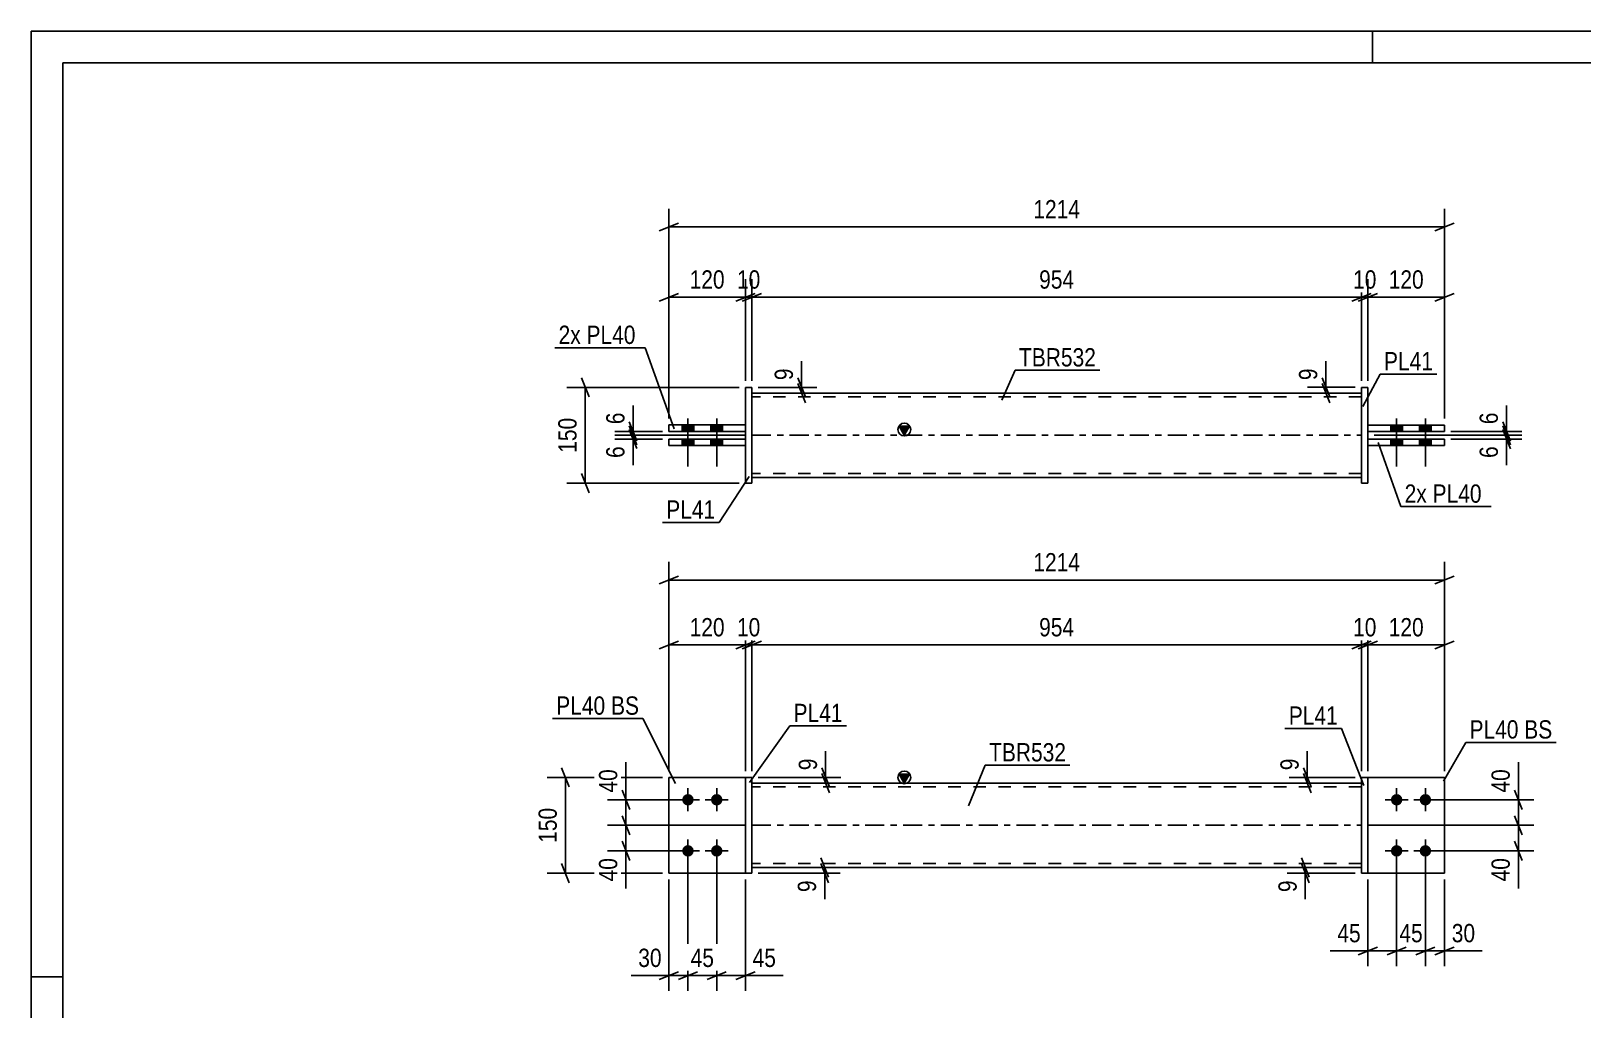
# Model space of a CAD drawing. Header units: millimetres. Extents: x 0 to 420, y 0 to 297.
# Drawn here: x 0 to 242.9, y 143.8 to 297 of the extents above; entities that cross this region are included whole.
import ezdxf

# ---------------------------------------------------------------- set-up
doc = ezdxf.new("R2010")
doc.units = ezdxf.units.MM
doc.linetypes.add('DXK_LINE_DOT2', pattern=[3.9198, 1.9599, -1.9599])
doc.linetypes.add('DXK_LINE_DOT3', pattern=[5.9187, 2.979, -0.9799, 0.9799, -0.9799])
doc.styles.add('Arial Narrow', font='ARIALN.TTF', dxfattribs={"height": 0.2})

# ---------------------------------------------------------------- blocks, each defined once
blk = doc.blocks.new('Unknown-581593182-1127')
at = {"color": 5, "linetype": 'Continuous'}
for p, q in [((420, 297), (0, 297)), ((0, 297), (0, 0)), ((0, 292), (0, 297)), ((210, 292), (210, 297)), ((415, 292), (5, 292)), ((5, 292), (5, 5)), ((5, 149), (0, 149))]:
    blk.add_line(p, q, dxfattribs=at)
blk = doc.blocks.new('Part-581593182-1392 - 1364')
at = {"color": 2, "linetype": 'Continuous'}
for p, q in [((209.26, 180.2), (208.26, 180.2)), ((208.26, 165.2), (208.26, 180.2)), ((209.26, 180.2), (209.26, 165.2)), ((208.26, 165.2), (208.26, 165.2)), ((208.26, 165.2), (209.26, 165.2))]:
    blk.add_line(p, q, dxfattribs=at)
at = {"color": 7, "linetype": 'DXK_LINE_DOT2'}
for p, q in [((208.26, 180.2), (208.26, 180.2)), ((208.26, 180.2), (209.26, 180.2)), ((209.26, 180.2), (209.26, 180.2)), ((208.26, 165.2), (209.26, 165.2))]:
    blk.add_line(p, q, dxfattribs=at)
blk = doc.blocks.new('Bolt-581593182-1403 - 1364')
at = {"linetype": 'Continuous'}
for points in [[(102.83, 175.8, -1), (102.83, 177.6, -1)], [(107.33, 175.8, -1), (107.33, 177.6, -1)], [(102.83, 167.8, -1), (102.83, 169.6, -1)], [(107.33, 167.8, -1), (107.33, 169.6, -1)]]:
    blk.add_hatch(color=1, dxfattribs=at).paths.add_polyline_path(points)
at = {"color": 1, "linetype": 'Continuous'}
for p, q in [((102.83, 174.9), (102.83, 178.5)), ((107.33, 174.9), (107.33, 178.5)), ((104.63, 176.7), (101.03, 176.7)), ((109.13, 176.7), (105.53, 176.7)), ((102.83, 166.9), (102.83, 170.5)), ((107.33, 166.9), (107.33, 170.5)), ((104.63, 168.7), (101.03, 168.7)), ((109.13, 168.7), (105.53, 168.7))]:
    blk.add_line(p, q, dxfattribs=at)
blk = doc.blocks.new('Bolt-581593182-1404 - 1364')
at = {"linetype": 'Continuous'}
for points in [[(213.76, 177.6, -1), (213.76, 175.8, -1)], [(218.26, 177.6, -1), (218.26, 175.8, -1)], [(213.76, 169.6, -1), (213.76, 167.8, -1)], [(218.26, 169.6, -1), (218.26, 167.8, -1)]]:
    blk.add_hatch(color=1, dxfattribs=at).paths.add_polyline_path(points)
at = {"color": 1, "linetype": 'Continuous'}
for p, q in [((213.76, 178.5), (213.76, 174.9)), ((218.26, 178.5), (218.26, 174.9)), ((211.96, 176.7), (215.56, 176.7)), ((216.46, 176.7), (220.06, 176.7)), ((213.76, 170.5), (213.76, 166.9)), ((218.26, 170.5), (218.26, 166.9)), ((211.96, 168.7), (215.56, 168.7)), ((216.46, 168.7), (220.06, 168.7))]:
    blk.add_line(p, q, dxfattribs=at)
blk = doc.blocks.new('Part-581593182-1409 - 1364')
at = {"color": 2, "linetype": 'Continuous'}
for p, q in [((111.83, 165.2), (111.83, 180.2)), ((111.83, 180.2), (112.83, 180.2)), ((112.83, 165.2), (112.83, 180.2)), ((111.83, 165.2), (112.83, 165.2))]:
    blk.add_line(p, q, dxfattribs=at)
blk = doc.blocks.new('Part-581593182-1424 - 1364')
at = {"color": 7, "linetype": 'DXK_LINE_DOT2'}
for p, q in [((111.83, 180.2), (99.83, 180.2)), ((99.83, 180.2), (99.83, 165.2)), ((111.83, 165.2), (111.83, 180.2)), ((99.83, 165.2), (111.83, 165.2))]:
    blk.add_line(p, q, dxfattribs=at)
blk = doc.blocks.new('Part-581593182-1429 - 1364')
at = {"color": 2, "linetype": 'Continuous'}
for p, q in [((111.83, 180.2), (99.83, 180.2)), ((99.83, 180.2), (99.83, 165.2)), ((99.83, 165.2), (111.83, 165.2))]:
    blk.add_line(p, q, dxfattribs=at)
at = {"color": 7, "linetype": 'DXK_LINE_DOT2'}
blk.add_line((111.83, 165.2), (111.83, 180.2), dxfattribs=at)
blk = doc.blocks.new('Part-581593182-1444 - 1364')
at = {"linetype": 'Continuous'}
blk.add_hatch(color=2, dxfattribs=at).paths.add_polyline_path([(136.69, 179.3), (135.89, 180.7), (137.49, 180.7)])
at = {"color": 2, "linetype": 'Continuous'}
for p, q in [((136.69, 179.3), (135.89, 180.7)), ((135.89, 180.7), (137.49, 180.7)), ((137.49, 180.7), (136.69, 179.3)), ((112.83, 179.3), (208.26, 179.3)), ((208.26, 166.1), (112.83, 166.1))]:
    blk.add_line(p, q, dxfattribs=at)
at = {"color": 7, "linetype": 'DXK_LINE_DOT2'}
for p, q in [((112.83, 166.1), (112.83, 179.3)), ((208.26, 178.7), (112.83, 178.7)), ((208.26, 166.1), (208.26, 179.3)), ((208.26, 166.7), (112.83, 166.7))]:
    blk.add_line(p, q, dxfattribs=at)
at = {"color": 7, "linetype": 'DXK_LINE_DOT3'}
blk.add_line((112.83, 172.7), (208.26, 172.7), dxfattribs=at)
at = {"color": 2, "linetype": 'Continuous'}
blk.add_circle((136.69, 180.2), 1, dxfattribs=at)
blk = doc.blocks.new('Part-581593182-1449 - 1364')
at = {"color": 2, "linetype": 'Continuous'}
for p, q in [((209.26, 180.2), (221.26, 180.2)), ((221.26, 180.2), (221.26, 165.2)), ((209.26, 165.2), (221.26, 165.2))]:
    blk.add_line(p, q, dxfattribs=at)
at = {"color": 7, "linetype": 'DXK_LINE_DOT2'}
blk.add_line((209.26, 180.2), (209.26, 165.2), dxfattribs=at)
blk = doc.blocks.new('Part-581593182-1454 - 1364')
at = {"color": 7, "linetype": 'DXK_LINE_DOT2'}
for p, q in [((221.26, 180.2), (209.26, 180.2)), ((209.26, 180.2), (209.26, 165.2)), ((221.26, 165.2), (221.26, 180.2)), ((209.26, 165.2), (221.26, 165.2))]:
    blk.add_line(p, q, dxfattribs=at)
blk = doc.blocks.new('Part-581593182-1786 - 1771')
at = {"color": 2, "linetype": 'Continuous'}
for p, q in [((99.83, 234.35), (99.83, 235.35)), ((99.83, 235.35), (111.83, 235.35)), ((111.83, 234.35), (99.83, 234.35)), ((111.83, 235.35), (111.83, 234.35))]:
    blk.add_line(p, q, dxfattribs=at)
blk = doc.blocks.new('Part-581593182-1781 - 1771')
at = {"color": 2, "linetype": 'Continuous'}
for p, q in [((112.83, 241.24), (111.83, 241.24)), ((111.83, 241.24), (111.83, 226.24)), ((112.83, 226.24), (112.83, 241.24)), ((111.83, 226.24), (112.83, 226.24))]:
    blk.add_line(p, q, dxfattribs=at)
blk = doc.blocks.new('Part-581593182-1791 - 1771')
at = {"color": 2, "linetype": 'Continuous'}
for p, q in [((99.83, 233.15), (111.83, 233.15)), ((99.83, 232.15), (99.83, 233.15)), ((111.83, 232.15), (99.83, 232.15)), ((111.83, 233.15), (111.83, 232.15))]:
    blk.add_line(p, q, dxfattribs=at)
blk = doc.blocks.new('Bolt-581593182-1775 - 1771')
at = {"linetype": 'Continuous'}
for points in [[(101.93, 234.35), (103.73, 234.35), (103.73, 235.35), (101.93, 235.35)], [(101.93, 234.35), (103.73, 234.35), (103.73, 235.35), (101.93, 235.35)], [(106.43, 234.35), (108.23, 234.35), (108.23, 235.35), (106.43, 235.35)], [(106.43, 234.35), (108.23, 234.35), (108.23, 235.35), (106.43, 235.35)], [(101.93, 232.15), (103.73, 232.15), (103.73, 233.15), (101.93, 233.15)], [(101.93, 232.15), (103.73, 232.15), (103.73, 233.15), (101.93, 233.15)], [(106.43, 232.15), (108.23, 232.15), (108.23, 233.15), (106.43, 233.15)], [(106.43, 232.15), (108.23, 232.15), (108.23, 233.15), (106.43, 233.15)]]:
    blk.add_hatch(color=1, dxfattribs=at).paths.add_polyline_path(points)
at = {"color": 1, "linetype": 'Continuous'}
for p, q in [((102.83, 236.35), (102.83, 228.85)), ((102.83, 236.35), (102.83, 228.85)), ((107.33, 236.35), (107.33, 228.85)), ((107.33, 236.35), (107.33, 228.85)), ((101.93, 235.35), (101.93, 234.35)), ((101.93, 235.35), (101.93, 234.35)), ((103.73, 235.35), (103.73, 234.35)), ((103.73, 235.35), (103.73, 234.35)), ((106.43, 235.35), (106.43, 234.35)), ((106.43, 235.35), (106.43, 234.35)), ((108.23, 235.35), (108.23, 234.35)), ((108.23, 235.35), (108.23, 234.35)), ((101.93, 233.15), (101.93, 232.15)), ((101.93, 233.15), (101.93, 232.15)), ((103.73, 233.15), (103.73, 232.15)), ((103.73, 233.15), (103.73, 232.15)), ((106.43, 233.15), (106.43, 232.15)), ((106.43, 233.15), (106.43, 232.15)), ((108.23, 233.15), (108.23, 232.15)), ((108.23, 233.15), (108.23, 232.15))]:
    blk.add_line(p, q, dxfattribs=at)
blk = doc.blocks.new('Bolt-581593182-1776 - 1771')
at = {"linetype": 'Continuous'}
for points in [[(214.66, 235.34), (212.86, 235.34), (212.86, 234.34), (214.66, 234.34)], [(214.66, 235.34), (212.86, 235.34), (212.86, 234.34), (214.66, 234.34)], [(219.16, 235.34), (217.36, 235.34), (217.36, 234.34), (219.16, 234.34)], [(219.16, 235.34), (217.36, 235.34), (217.36, 234.34), (219.16, 234.34)], [(214.66, 233.14), (212.86, 233.14), (212.86, 232.14), (214.66, 232.14)], [(214.66, 233.14), (212.86, 233.14), (212.86, 232.14), (214.66, 232.14)], [(219.16, 233.14), (217.36, 233.14), (217.36, 232.14), (219.16, 232.14)], [(219.16, 233.14), (217.36, 233.14), (217.36, 232.14), (219.16, 232.14)]]:
    blk.add_hatch(color=1, dxfattribs=at).paths.add_polyline_path(points)
at = {"color": 1, "linetype": 'Continuous'}
for p, q in [((213.76, 236.34), (213.76, 228.84)), ((213.76, 236.34), (213.76, 228.84)), ((218.26, 236.34), (218.26, 228.84)), ((218.26, 236.34), (218.26, 228.84)), ((212.86, 235.34), (212.86, 234.34)), ((212.86, 235.34), (212.86, 234.34)), ((214.66, 235.34), (214.66, 234.34)), ((214.66, 235.34), (214.66, 234.34)), ((217.36, 235.34), (217.36, 234.34)), ((217.36, 235.34), (217.36, 234.34)), ((219.16, 235.34), (219.16, 234.34)), ((219.16, 235.34), (219.16, 234.34)), ((212.86, 233.14), (212.86, 232.14)), ((212.86, 233.14), (212.86, 232.14)), ((214.66, 233.14), (214.66, 232.14)), ((214.66, 233.14), (214.66, 232.14)), ((217.36, 233.14), (217.36, 232.14)), ((217.36, 233.14), (217.36, 232.14)), ((219.16, 233.14), (219.16, 232.14)), ((219.16, 233.14), (219.16, 232.14))]:
    blk.add_line(p, q, dxfattribs=at)
blk = doc.blocks.new('Part-581593182-1796 - 1771')
at = {"color": 2, "linetype": 'Continuous'}
for p, q in [((208.26, 241.24), (208.26, 241.24)), ((208.26, 226.24), (208.26, 241.24)), ((208.26, 241.24), (209.26, 241.24)), ((209.26, 241.24), (209.26, 241.24)), ((209.26, 241.24), (209.26, 226.24)), ((208.26, 226.24), (208.26, 226.24)), ((208.26, 226.24), (209.26, 226.24)), ((209.26, 226.24), (209.26, 226.24))]:
    blk.add_line(p, q, dxfattribs=at)
at = {"color": 7, "linetype": 'DXK_LINE_DOT2'}
for p, q in [((208.26, 241.24), (208.26, 241.24)), ((208.26, 241.24), (209.26, 241.24)), ((208.26, 226.24), (209.26, 226.24))]:
    blk.add_line(p, q, dxfattribs=at)
blk = doc.blocks.new('Part-581593182-1801 - 1771')
at = {"linetype": 'Continuous'}
blk.add_hatch(color=2, dxfattribs=at).paths.add_polyline_path([(136.69, 233.74), (135.89, 235.14), (137.49, 235.14)])
at = {"color": 2, "linetype": 'Continuous'}
for p, q in [((112.83, 240.34), (208.26, 240.34)), ((136.69, 233.74), (135.89, 235.14)), ((135.89, 235.14), (137.49, 235.14)), ((137.49, 235.14), (136.69, 233.74)), ((112.83, 227.14), (208.26, 227.14))]:
    blk.add_line(p, q, dxfattribs=at)
at = {"color": 7, "linetype": 'DXK_LINE_DOT2'}
for p, q in [((112.83, 227.14), (112.83, 240.34)), ((208.26, 239.74), (112.83, 239.74)), ((208.26, 240.34), (208.26, 227.14)), ((208.26, 227.74), (112.83, 227.74))]:
    blk.add_line(p, q, dxfattribs=at)
at = {"color": 7, "linetype": 'DXK_LINE_DOT3'}
blk.add_line((112.83, 233.74), (208.26, 233.74), dxfattribs=at)
at = {"color": 2, "linetype": 'Continuous'}
blk.add_circle((136.69, 234.64), 1, dxfattribs=at)
blk = doc.blocks.new('Part-581593182-1806 - 1771')
at = {"color": 2, "linetype": 'Continuous'}
for p, q in [((209.26, 232.14), (209.26, 233.14)), ((209.26, 233.14), (221.26, 233.14)), ((209.26, 232.14), (209.26, 232.14)), ((209.26, 232.14), (221.26, 232.14)), ((221.26, 232.14), (221.26, 233.14))]:
    blk.add_line(p, q, dxfattribs=at)
at = {"color": 7, "linetype": 'DXK_LINE_DOT2'}
for p, q in [((209.26, 233.14), (221.26, 233.14)), ((209.26, 232.14), (221.26, 232.14))]:
    blk.add_line(p, q, dxfattribs=at)
blk = doc.blocks.new('Part-581593182-1811 - 1771')
at = {"color": 2, "linetype": 'Continuous'}
for p, q in [((209.26, 234.34), (209.26, 235.34)), ((221.26, 235.34), (209.26, 235.34)), ((209.26, 234.34), (209.26, 234.34)), ((209.26, 234.34), (221.26, 234.34)), ((221.26, 235.34), (221.26, 234.34))]:
    blk.add_line(p, q, dxfattribs=at)
at = {"color": 7, "linetype": 'DXK_LINE_DOT2'}
for p, q in [((209.26, 235.34), (209.26, 235.34)), ((209.26, 235.34), (221.26, 235.34)), ((209.26, 234.34), (221.26, 234.34)), ((221.26, 235.34), (221.26, 235.34))]:
    blk.add_line(p, q, dxfattribs=at)
blk = doc.blocks.new('StraightDimension-581593182-1456 - 1364')
at = {"color": 7, "linetype": 'Continuous'}
for p, q in [((207.26, 180.2), (196.92, 180.2)), ((199.17, 181.7), (200.37, 178.7)), ((200.37, 177.8), (199.17, 180.8)), ((199.77, 179.3), (199.77, 180.2)), ((207.26, 179.3), (196.92, 179.3))]:
    blk.add_line(p, q, dxfattribs=at)
at = {"color": 0}
blk.add_wipeout([(199.02, 183.75), (194.82, 183.75), (194.82, 180.72), (199.02, 180.72)], dxfattribs=at)
at = {"color": 7, "linetype": 'Continuous'}
blk.add_line((199.77, 180.2), (199.77, 184.28), dxfattribs=at)
blk.add_line((199.77, 180.2), (199.77, 184.28), dxfattribs=at)
at = {"color": 3, "style": 'Arial Narrow'}
blk.add_text('9', height=2.86, rotation=90.0002, dxfattribs=at).set_placement((198.42, 181.32))
blk = doc.blocks.new('StraightDimension-581593182-1467 - 1364')
at = {"color": 7, "linetype": 'Continuous'}
for p, q in [((232.22, 178.2), (233.42, 175.2)), ((219.26, 176.7), (235.22, 176.7)), ((232.82, 172.7), (232.82, 176.7)), ((209.26, 172.7), (235.22, 172.7)), ((233.42, 171.2), (232.22, 174.2))]:
    blk.add_line(p, q, dxfattribs=at)
at = {"color": 0}
blk.add_wipeout([(232.07, 182.08), (227.87, 182.08), (227.87, 177.22), (232.07, 177.22)], dxfattribs=at)
at = {"color": 7, "linetype": 'Continuous'}
blk.add_line((232.82, 176.7), (232.82, 182.6), dxfattribs=at)
blk.add_line((232.82, 176.7), (232.82, 182.6), dxfattribs=at)
at = {"color": 3, "style": 'Arial Narrow'}
blk.add_text('40', height=2.863, rotation=90.0002, dxfattribs=at).set_placement((231.47, 177.82))
blk = doc.blocks.new('StraightDimension-581593182-1718 - 1364')
at = {"color": 7, "linetype": 'Continuous'}
for p, q in [((99.83, 181.2), (99.83, 203.77)), ((111.83, 181.2), (111.83, 203.77)), ((98.33, 200.32), (101.33, 201.52)), ((99.83, 200.92), (111.83, 200.92)), ((113.33, 201.52), (110.33, 200.32))]:
    blk.add_line(p, q, dxfattribs=at)
at = {"color": 0}
blk.add_wipeout([(109.17, 201.67), (109.17, 205.87), (102.49, 205.87), (102.49, 201.67)], dxfattribs=at)
at = {"color": 3, "style": 'Arial Narrow'}
blk.add_text('120', height=2.863, dxfattribs=at).set_placement((103.09, 202.27))
blk = doc.blocks.new('StraightDimension-581593182-1590 - 1364')
at = {"color": 7, "linetype": 'Continuous'}
for p, q in [((113.83, 180.2), (126.78, 180.2)), ((123.78, 181.7), (124.98, 178.7)), ((124.98, 177.8), (123.78, 180.8)), ((124.38, 179.3), (124.38, 180.2)), ((113.83, 179.3), (126.78, 179.3))]:
    blk.add_line(p, q, dxfattribs=at)
at = {"color": 0}
blk.add_wipeout([(123.63, 183.75), (119.43, 183.75), (119.43, 180.72), (123.63, 180.72)], dxfattribs=at)
at = {"color": 7, "linetype": 'Continuous'}
blk.add_line((124.38, 180.2), (124.38, 184.28), dxfattribs=at)
blk.add_line((124.38, 180.2), (124.38, 184.28), dxfattribs=at)
at = {"color": 3, "style": 'Arial Narrow'}
blk.add_text('9', height=2.86, rotation=90.0002, dxfattribs=at).set_placement((123.03, 181.32))
blk = doc.blocks.new('StraightDimension-581593182-1599 - 1364')
at = {"color": 7, "linetype": 'Continuous'}
for p, q in [((113.83, 166.1), (126.63, 166.1)), ((113.83, 165.2), (126.63, 165.2)), ((123.63, 167.6), (124.83, 164.6)), ((124.83, 163.7), (123.63, 166.7)), ((124.23, 165.2), (124.23, 166.1))]:
    blk.add_line(p, q, dxfattribs=at)
at = {"color": 0}
blk.add_wipeout([(123.48, 164.67), (119.28, 164.67), (119.28, 161.65), (123.48, 161.65)], dxfattribs=at)
at = {"color": 7, "linetype": 'Continuous'}
blk.add_line((124.23, 165.2), (124.23, 161.12), dxfattribs=at)
blk.add_line((124.23, 165.2), (124.23, 161.12), dxfattribs=at)
at = {"color": 3, "style": 'Arial Narrow'}
blk.add_text('9', height=2.86, rotation=90.0002, dxfattribs=at).set_placement((122.88, 162.25))
blk = doc.blocks.new('StraightDimension-581593182-1530 - 1364')
at = {"color": 7, "linetype": 'Continuous'}
for p, q in [((213.76, 167.7), (213.76, 150.65)), ((218.26, 167.7), (218.26, 150.65)), ((212.26, 152.45), (215.26, 153.65)), ((213.76, 153.05), (218.26, 153.05)), ((219.76, 153.65), (216.76, 152.45))]:
    blk.add_line(p, q, dxfattribs=at)
at = {"color": 0}
blk.add_wipeout([(218.44, 153.8), (218.44, 158), (213.59, 158), (213.59, 153.8)], dxfattribs=at)
at = {"color": 3, "style": 'Arial Narrow'}
blk.add_text('45', height=2.863, dxfattribs=at).set_placement((214.19, 154.4))
blk = doc.blocks.new('StraightDimension-581593182-1540 - 1364')
at = {"color": 7, "linetype": 'Continuous'}
for p, q in [((218.26, 167.7), (218.26, 150.65)), ((221.26, 164.2), (221.26, 150.65)), ((216.76, 152.45), (219.76, 153.65)), ((218.26, 153.05), (221.26, 153.05)), ((222.76, 153.65), (219.76, 152.45))]:
    blk.add_line(p, q, dxfattribs=at)
at = {"color": 0}
blk.add_wipeout([(226.64, 153.8), (226.64, 158), (221.79, 158), (221.79, 153.8)], dxfattribs=at)
at = {"color": 7, "linetype": 'Continuous'}
blk.add_line((221.26, 153.05), (227.17, 153.05), dxfattribs=at)
blk.add_line((221.26, 153.05), (227.17, 153.05), dxfattribs=at)
at = {"color": 3, "style": 'Arial Narrow'}
blk.add_text('30', height=2.863, dxfattribs=at).set_placement((222.39, 154.4))
blk = doc.blocks.new('StraightDimension-581593182-1653 - 1364')
at = {"color": 7, "linetype": 'Continuous'}
for p, q in [((209.26, 181.2), (209.26, 203.77)), ((221.26, 181.2), (221.26, 203.77)), ((207.76, 200.32), (210.76, 201.52)), ((209.26, 200.92), (221.26, 200.92)), ((222.76, 201.52), (219.76, 200.32))]:
    blk.add_line(p, q, dxfattribs=at)
at = {"color": 0}
blk.add_wipeout([(218.61, 201.67), (218.61, 205.87), (211.92, 205.87), (211.92, 201.67)], dxfattribs=at)
at = {"color": 3, "style": 'Arial Narrow'}
blk.add_text('120', height=2.863, dxfattribs=at).set_placement((212.52, 202.27))
blk = doc.blocks.new('StraightDimension-581593182-1692 - 1364')
at = {"color": 7, "linetype": 'Continuous'}
for p, q in [((112.83, 181.2), (112.83, 203.77)), ((208.26, 181.2), (208.26, 203.77)), ((114.33, 201.52), (111.33, 200.32)), ((112.83, 200.92), (208.26, 200.92)), ((206.76, 200.32), (209.76, 201.52))]:
    blk.add_line(p, q, dxfattribs=at)
at = {"color": 0}
blk.add_wipeout([(163.89, 201.67), (163.89, 205.87), (157.2, 205.87), (157.2, 201.67)], dxfattribs=at)
at = {"color": 3, "style": 'Arial Narrow'}
blk.add_text('954', height=2.863, dxfattribs=at).set_placement((157.8, 202.27))
blk = doc.blocks.new('StraightDimension-581593182-1628 - 1364')
at = {"color": 7, "linetype": 'Continuous'}
for p, q in [((102.83, 167.7), (102.83, 146.78)), ((99.83, 164.2), (99.83, 146.78)), ((98.33, 148.58), (101.33, 149.78)), ((99.83, 149.18), (102.83, 149.18)), ((104.33, 149.78), (101.33, 148.58))]:
    blk.add_line(p, q, dxfattribs=at)
at = {"color": 0}
blk.add_wipeout([(99.3, 149.93), (99.3, 154.13), (94.45, 154.13), (94.45, 149.93)], dxfattribs=at)
at = {"color": 7, "linetype": 'Continuous'}
blk.add_line((99.83, 149.18), (93.92, 149.18), dxfattribs=at)
blk.add_line((99.83, 149.18), (93.92, 149.18), dxfattribs=at)
at = {"color": 3, "style": 'Arial Narrow'}
blk.add_text('30', height=2.863, dxfattribs=at).set_placement((95.05, 150.53))
blk = doc.blocks.new('StraightDimension-581593182-1486 - 1364')
at = {"color": 7, "linetype": 'Continuous'}
for p, q in [((209.26, 172.7), (235.22, 172.7)), ((232.22, 174.2), (233.42, 171.2)), ((232.82, 168.7), (232.82, 172.7)), ((233.42, 167.2), (232.22, 170.2)), ((219.26, 168.7), (235.22, 168.7))]:
    blk.add_line(p, q, dxfattribs=at)
at = {"color": 0}
blk.add_wipeout([(232.07, 168.17), (227.87, 168.17), (227.87, 163.32), (232.07, 163.32)], dxfattribs=at)
at = {"color": 7, "linetype": 'Continuous'}
blk.add_line((232.82, 168.7), (232.82, 162.79), dxfattribs=at)
blk.add_line((232.82, 168.7), (232.82, 162.79), dxfattribs=at)
at = {"color": 3, "style": 'Arial Narrow'}
blk.add_text('40', height=2.863, rotation=90.0002, dxfattribs=at).set_placement((231.47, 163.92))
blk = doc.blocks.new('StraightDimension-581593182-1500 - 1364')
at = {"color": 7, "linetype": 'Continuous'}
for p, q in [((98.83, 180.2), (80.8, 180.2)), ((84.25, 178.7), (83.05, 181.7)), ((83.65, 165.2), (83.65, 180.2)), ((98.83, 165.2), (80.8, 165.2)), ((83.05, 166.7), (84.25, 163.7))]:
    blk.add_line(p, q, dxfattribs=at)
at = {"color": 0}
blk.add_wipeout([(82.9, 176.04), (78.7, 176.04), (78.7, 169.36), (82.9, 169.36)], dxfattribs=at)
at = {"color": 3, "style": 'Arial Narrow'}
blk.add_text('150', height=2.863, rotation=90.0002, dxfattribs=at).set_placement((82.3, 169.96))
blk = doc.blocks.new('StraightDimension-581593182-1514 - 1364')
at = {"color": 7, "linetype": 'Continuous'}
for p, q in [((213.76, 167.7), (213.76, 150.65)), ((209.26, 164.2), (209.26, 150.65)), ((207.76, 152.45), (210.76, 153.65)), ((209.26, 153.05), (213.76, 153.05)), ((215.26, 153.65), (212.26, 152.45))]:
    blk.add_line(p, q, dxfattribs=at)
at = {"color": 0}
blk.add_wipeout([(208.74, 153.8), (208.74, 158), (203.88, 158), (203.88, 153.8)], dxfattribs=at)
at = {"color": 7, "linetype": 'Continuous'}
blk.add_line((209.26, 153.05), (203.36, 153.05), dxfattribs=at)
blk.add_line((209.26, 153.05), (203.36, 153.05), dxfattribs=at)
at = {"color": 3, "style": 'Arial Narrow'}
blk.add_text('45', height=2.863, dxfattribs=at).set_placement((204.48, 154.4))
blk = doc.blocks.new('StraightDimension-581593182-1554 - 1364')
at = {"color": 7, "linetype": 'Continuous'}
for p, q in [((207.26, 166.1), (196.61, 166.1)), ((207.26, 165.2), (196.61, 165.2)), ((198.86, 167.6), (200.06, 164.6)), ((200.06, 163.7), (198.86, 166.7)), ((199.46, 165.2), (199.46, 166.1))]:
    blk.add_line(p, q, dxfattribs=at)
at = {"color": 0}
blk.add_wipeout([(198.71, 164.67), (194.51, 164.67), (194.51, 161.65), (198.71, 161.65)], dxfattribs=at)
at = {"color": 7, "linetype": 'Continuous'}
blk.add_line((199.46, 165.2), (199.46, 161.12), dxfattribs=at)
blk.add_line((199.46, 165.2), (199.46, 161.12), dxfattribs=at)
at = {"color": 3, "style": 'Arial Narrow'}
blk.add_text('9', height=2.86, rotation=90.0002, dxfattribs=at).set_placement((198.11, 162.25))
blk = doc.blocks.new('StraightDimension-581593182-1563 - 1364')
at = {"color": 7, "linetype": 'Continuous'}
for p, q in [((92.51, 178.2), (93.71, 175.2)), ((101.83, 176.7), (90.26, 176.7)), ((93.11, 172.7), (93.11, 176.7)), ((111.83, 172.7), (90.26, 172.7)), ((93.71, 171.2), (92.51, 174.2))]:
    blk.add_line(p, q, dxfattribs=at)
at = {"color": 0}
blk.add_wipeout([(92.36, 182.08), (88.16, 182.08), (88.16, 177.22), (92.36, 177.22)], dxfattribs=at)
at = {"color": 7, "linetype": 'Continuous'}
blk.add_line((93.11, 176.7), (93.11, 182.6), dxfattribs=at)
blk.add_line((93.11, 176.7), (93.11, 182.6), dxfattribs=at)
at = {"color": 3, "style": 'Arial Narrow'}
blk.add_text('40', height=2.863, rotation=90.0002, dxfattribs=at).set_placement((91.76, 177.82))
blk = doc.blocks.new('StraightDimension-581593182-1576 - 1364')
at = {"color": 7, "linetype": 'Continuous'}
for p, q in [((111.83, 172.7), (90.26, 172.7)), ((92.51, 174.2), (93.71, 171.2)), ((93.11, 168.7), (93.11, 172.7)), ((93.71, 167.2), (92.51, 170.2)), ((101.83, 168.7), (90.26, 168.7))]:
    blk.add_line(p, q, dxfattribs=at)
at = {"color": 0}
blk.add_wipeout([(92.36, 168.17), (88.16, 168.17), (88.16, 163.32), (92.36, 163.32)], dxfattribs=at)
at = {"color": 7, "linetype": 'Continuous'}
blk.add_line((93.11, 168.7), (93.11, 162.79), dxfattribs=at)
blk.add_line((93.11, 168.7), (93.11, 162.79), dxfattribs=at)
at = {"color": 3, "style": 'Arial Narrow'}
blk.add_text('40', height=2.863, rotation=90.0002, dxfattribs=at).set_placement((91.76, 163.92))
blk = doc.blocks.new('StraightDimension-581593182-1608 - 1364')
at = {"color": 7, "linetype": 'Continuous'}
for p, q in [((107.33, 167.7), (107.33, 146.78)), ((111.83, 164.2), (111.83, 146.78)), ((105.83, 148.58), (108.83, 149.78)), ((107.33, 149.18), (111.83, 149.18)), ((113.33, 149.78), (110.33, 148.58))]:
    blk.add_line(p, q, dxfattribs=at)
at = {"color": 0}
blk.add_wipeout([(117.21, 149.93), (117.21, 154.13), (112.35, 154.13), (112.35, 149.93)], dxfattribs=at)
at = {"color": 7, "linetype": 'Continuous'}
blk.add_line((111.83, 149.18), (117.73, 149.18), dxfattribs=at)
blk.add_line((111.83, 149.18), (117.73, 149.18), dxfattribs=at)
at = {"color": 3, "style": 'Arial Narrow'}
blk.add_text('45', height=2.863, dxfattribs=at).set_placement((112.95, 150.53))
blk = doc.blocks.new('StraightDimension-581593182-1621 - 1364')
at = {"color": 7, "linetype": 'Continuous'}
for p, q in [((102.83, 167.7), (102.83, 146.78)), ((107.33, 167.7), (107.33, 146.78)), ((101.33, 148.58), (104.33, 149.78)), ((102.83, 149.18), (107.33, 149.18)), ((108.83, 149.78), (105.83, 148.58))]:
    blk.add_line(p, q, dxfattribs=at)
at = {"color": 0}
blk.add_wipeout([(107.51, 149.93), (107.51, 154.13), (102.65, 154.13), (102.65, 149.93)], dxfattribs=at)
at = {"color": 3, "style": 'Arial Narrow'}
blk.add_text('45', height=2.863, dxfattribs=at).set_placement((103.25, 150.53))
blk = doc.blocks.new('StraightDimension-581593182-1639 - 1364')
at = {"color": 7, "linetype": 'Continuous'}
for p, q in [((99.83, 181.2), (99.83, 213.94)), ((221.26, 181.2), (221.26, 213.94)), ((101.33, 211.69), (98.33, 210.49)), ((219.76, 210.49), (222.76, 211.69)), ((99.83, 211.09), (221.26, 211.09))]:
    blk.add_line(p, q, dxfattribs=at)
at = {"color": 0}
blk.add_wipeout([(164.8, 211.84), (164.8, 216.04), (156.29, 216.04), (156.29, 211.84)], dxfattribs=at)
at = {"color": 3, "style": 'Arial Narrow'}
blk.add_text('1214', height=2.863, dxfattribs=at).set_placement((156.89, 212.44))
blk = doc.blocks.new('StraightDimension-581593182-1675 - 1364')
at = {"color": 7, "linetype": 'Continuous'}
for p, q in [((208.26, 181.2), (208.26, 203.77)), ((209.26, 181.2), (209.26, 203.77)), ((206.76, 200.32), (209.76, 201.52)), ((210.76, 201.52), (207.76, 200.32)), ((208.26, 200.92), (209.26, 200.92))]:
    blk.add_line(p, q, dxfattribs=at)
at = {"color": 0}
blk.add_wipeout([(211.19, 201.67), (211.19, 205.87), (206.34, 205.87), (206.34, 201.67)], dxfattribs=at)
at = {"color": 3, "style": 'Arial Narrow'}
blk.add_text('10', height=2.863, dxfattribs=at).set_placement((206.94, 202.27))
blk = doc.blocks.new('StraightDimension-581593182-1701 - 1364')
at = {"color": 7, "linetype": 'Continuous'}
for p, q in [((111.83, 181.2), (111.83, 203.77)), ((112.83, 181.2), (112.83, 203.77)), ((110.33, 200.32), (113.33, 201.52)), ((114.33, 201.52), (111.33, 200.32)), ((111.83, 200.92), (112.83, 200.92))]:
    blk.add_line(p, q, dxfattribs=at)
at = {"color": 0}
blk.add_wipeout([(114.76, 201.67), (114.76, 205.87), (109.9, 205.87), (109.9, 201.67)], dxfattribs=at)
at = {"color": 3, "style": 'Arial Narrow'}
blk.add_text('10', height=2.863, dxfattribs=at).set_placement((110.5, 202.27))
blk = doc.blocks.new('StraightDimension-581593182-1824 - 1771')
at = {"color": 7, "linetype": 'Continuous'}
for p, q in [((111.83, 242.24), (111.83, 258.19)), ((112.83, 242.24), (112.83, 258.19)), ((110.33, 254.74), (113.33, 255.94)), ((114.33, 255.94), (111.33, 254.74)), ((111.83, 255.34), (112.83, 255.34))]:
    blk.add_line(p, q, dxfattribs=at)
at = {"color": 0}
blk.add_wipeout([(114.76, 256.09), (114.76, 260.29), (109.9, 260.29), (109.9, 256.09)], dxfattribs=at)
at = {"color": 3, "style": 'Arial Narrow'}
blk.add_text('10', height=2.863, dxfattribs=at).set_placement((110.5, 256.69))
blk = doc.blocks.new('StraightDimension-581593182-1834 - 1771')
at = {"color": 7, "linetype": 'Continuous'}
for p, q in [((99.83, 236.35), (99.83, 258.19)), ((111.83, 242.24), (111.83, 258.19)), ((98.33, 254.74), (101.33, 255.94)), ((99.83, 255.34), (111.83, 255.34)), ((113.33, 255.94), (110.33, 254.74))]:
    blk.add_line(p, q, dxfattribs=at)
at = {"color": 0}
blk.add_wipeout([(109.17, 256.09), (109.17, 260.29), (102.49, 260.29), (102.49, 256.09)], dxfattribs=at)
at = {"color": 3, "style": 'Arial Narrow'}
blk.add_text('120', height=2.863, dxfattribs=at).set_placement((103.09, 256.69))
blk = doc.blocks.new('StraightDimension-581593182-1939 - 1771')
at = {"color": 7, "linetype": 'Continuous'}
for p, q in [((230.36, 235.84), (231.56, 232.84)), ((210.26, 233.74), (233.36, 233.74)), ((222.26, 234.34), (233.36, 234.34)), ((231.56, 232.24), (230.36, 235.24)), ((230.96, 233.74), (230.96, 234.34))]:
    blk.add_line(p, q, dxfattribs=at)
at = {"color": 0}
blk.add_wipeout([(230.21, 237.9), (226.01, 237.9), (226.01, 234.87), (230.21, 234.87)], dxfattribs=at)
at = {"color": 7, "linetype": 'Continuous'}
blk.add_line((230.96, 234.34), (230.96, 238.42), dxfattribs=at)
blk.add_line((230.96, 234.34), (230.96, 238.42), dxfattribs=at)
at = {"color": 3, "style": 'Arial Narrow'}
blk.add_text('6', height=2.86, rotation=90.0002, dxfattribs=at).set_placement((229.61, 235.47))
blk = doc.blocks.new('StraightDimension-581593182-1875 - 1771')
at = {"color": 7, "linetype": 'Continuous'}
for p, q in [((110.83, 241.24), (83.89, 241.24)), ((87.34, 239.74), (86.14, 242.74)), ((86.74, 226.24), (86.74, 241.24)), ((110.83, 226.24), (83.89, 226.24)), ((86.14, 227.74), (87.34, 224.74))]:
    blk.add_line(p, q, dxfattribs=at)
at = {"color": 0}
blk.add_wipeout([(85.99, 237.09), (81.79, 237.09), (81.79, 230.4), (85.99, 230.4)], dxfattribs=at)
at = {"color": 3, "style": 'Arial Narrow'}
blk.add_text('150', height=2.863, rotation=90.0002, dxfattribs=at).set_placement((85.39, 231))
blk = doc.blocks.new('StraightDimension-581593182-1813 - 1771')
at = {"color": 7, "linetype": 'Continuous'}
for p, q in [((99.83, 236.34), (99.83, 269.19)), ((221.26, 236.34), (221.26, 269.19)), ((101.33, 266.94), (98.33, 265.74)), ((99.83, 266.34), (221.26, 266.34)), ((219.76, 265.74), (222.76, 266.94))]:
    blk.add_line(p, q, dxfattribs=at)
at = {"color": 0}
blk.add_wipeout([(164.8, 267.09), (164.8, 271.29), (156.29, 271.29), (156.29, 267.09)], dxfattribs=at)
at = {"color": 3, "style": 'Arial Narrow'}
blk.add_text('1214', height=2.863, dxfattribs=at).set_placement((156.89, 267.69))
blk = doc.blocks.new('StraightDimension-581593182-1844 - 1771')
at = {"color": 7, "linetype": 'Continuous'}
for p, q in [((112.83, 242.24), (112.83, 258.19)), ((208.26, 242.24), (208.26, 258.19)), ((114.33, 255.94), (111.33, 254.74)), ((112.83, 255.34), (208.26, 255.34)), ((206.76, 254.74), (209.76, 255.94))]:
    blk.add_line(p, q, dxfattribs=at)
at = {"color": 0}
blk.add_wipeout([(163.89, 256.09), (163.89, 260.29), (157.2, 260.29), (157.2, 256.09)], dxfattribs=at)
at = {"color": 3, "style": 'Arial Narrow'}
blk.add_text('954', height=2.863, dxfattribs=at).set_placement((157.8, 256.69))
blk = doc.blocks.new('StraightDimension-581593182-1854 - 1771')
at = {"color": 7, "linetype": 'Continuous'}
for p, q in [((208.26, 242.25), (208.26, 258.19)), ((209.26, 242.25), (209.26, 258.19)), ((206.76, 254.74), (209.76, 255.94)), ((210.76, 255.94), (207.76, 254.74)), ((208.26, 255.34), (209.26, 255.34))]:
    blk.add_line(p, q, dxfattribs=at)
at = {"color": 0}
blk.add_wipeout([(211.19, 256.09), (211.19, 260.29), (206.34, 260.29), (206.34, 256.09)], dxfattribs=at)
at = {"color": 3, "style": 'Arial Narrow'}
blk.add_text('10', height=2.863, dxfattribs=at).set_placement((206.94, 256.69))
blk = doc.blocks.new('StraightDimension-581593182-1864 - 1771')
at = {"color": 7, "linetype": 'Continuous'}
for p, q in [((209.26, 242.25), (209.26, 258.19)), ((221.26, 236.34), (221.26, 258.19)), ((207.76, 254.74), (210.76, 255.94)), ((209.26, 255.34), (221.26, 255.34)), ((222.76, 255.94), (219.76, 254.74))]:
    blk.add_line(p, q, dxfattribs=at)
at = {"color": 0}
blk.add_wipeout([(218.61, 256.09), (218.61, 260.29), (211.92, 260.29), (211.92, 256.09)], dxfattribs=at)
at = {"color": 3, "style": 'Arial Narrow'}
blk.add_text('120', height=2.863, dxfattribs=at).set_placement((212.52, 256.69))
blk = doc.blocks.new('StraightDimension-581593182-1886 - 1771')
at = {"color": 7, "linetype": 'Continuous'}
for p, q in [((113.83, 241.24), (123.01, 241.24)), ((120.01, 242.74), (121.21, 239.74)), ((121.21, 238.84), (120.01, 241.84)), ((120.61, 240.34), (120.61, 241.24)), ((113.83, 240.34), (123.01, 240.34))]:
    blk.add_line(p, q, dxfattribs=at)
at = {"color": 0}
blk.add_wipeout([(119.86, 244.8), (115.66, 244.8), (115.66, 241.77), (119.86, 241.77)], dxfattribs=at)
at = {"color": 7, "linetype": 'Continuous'}
blk.add_line((120.61, 241.24), (120.61, 245.32), dxfattribs=at)
blk.add_line((120.61, 241.24), (120.61, 245.32), dxfattribs=at)
at = {"color": 3, "style": 'Arial Narrow'}
blk.add_text('9', height=2.86, rotation=90.0002, dxfattribs=at).set_placement((119.26, 242.37))
blk = doc.blocks.new('StraightDimension-581593182-1897 - 1771')
at = {"color": 7, "linetype": 'Continuous'}
for p, q in [((93.64, 235.85), (94.84, 232.85)), ((98.83, 234.35), (91.39, 234.35)), ((111.83, 233.74), (91.39, 233.74)), ((94.84, 232.24), (93.64, 235.24)), ((94.24, 233.74), (94.24, 234.35))]:
    blk.add_line(p, q, dxfattribs=at)
at = {"color": 0}
blk.add_wipeout([(93.49, 237.9), (89.29, 237.9), (89.29, 234.87), (93.49, 234.87)], dxfattribs=at)
at = {"color": 7, "linetype": 'Continuous'}
blk.add_line((94.24, 234.35), (94.24, 238.42), dxfattribs=at)
blk.add_line((94.24, 234.35), (94.24, 238.42), dxfattribs=at)
at = {"color": 3, "style": 'Arial Narrow'}
blk.add_text('6', height=2.86, rotation=90.0002, dxfattribs=at).set_placement((92.89, 235.47))
blk = doc.blocks.new('StraightDimension-581593182-1913 - 1771')
at = {"color": 7, "linetype": 'Continuous'}
for p, q in [((111.83, 233.74), (91.39, 233.74)), ((93.64, 235.24), (94.84, 232.24)), ((94.84, 231.65), (93.64, 234.65)), ((94.24, 233.15), (94.24, 233.74)), ((98.83, 233.15), (91.39, 233.15))]:
    blk.add_line(p, q, dxfattribs=at)
at = {"color": 0}
blk.add_wipeout([(93.49, 232.62), (89.29, 232.62), (89.29, 229.59), (93.49, 229.59)], dxfattribs=at)
at = {"color": 7, "linetype": 'Continuous'}
blk.add_line((94.24, 233.15), (94.24, 229.07), dxfattribs=at)
blk.add_line((94.24, 233.15), (94.24, 229.07), dxfattribs=at)
at = {"color": 3, "style": 'Arial Narrow'}
blk.add_text('6', height=2.86, rotation=90.0002, dxfattribs=at).set_placement((92.89, 230.19))
blk = doc.blocks.new('StraightDimension-581593182-1930 - 1771')
at = {"color": 7, "linetype": 'Continuous'}
for p, q in [((210.26, 233.74), (233.36, 233.74)), ((230.36, 235.24), (231.56, 232.24)), ((231.56, 231.64), (230.36, 234.64)), ((230.96, 233.14), (230.96, 233.74)), ((222.26, 233.14), (233.36, 233.14))]:
    blk.add_line(p, q, dxfattribs=at)
at = {"color": 0}
blk.add_wipeout([(230.21, 232.62), (226.01, 232.62), (226.01, 229.59), (230.21, 229.59)], dxfattribs=at)
at = {"color": 7, "linetype": 'Continuous'}
blk.add_line((230.96, 233.14), (230.96, 229.07), dxfattribs=at)
blk.add_line((230.96, 233.14), (230.96, 229.07), dxfattribs=at)
at = {"color": 3, "style": 'Arial Narrow'}
blk.add_text('6', height=2.86, rotation=90.0002, dxfattribs=at).set_placement((229.61, 230.19))
blk = doc.blocks.new('StraightDimension-581593182-1949 - 1771')
at = {"color": 7, "linetype": 'Continuous'}
for p, q in [((207.26, 241.25), (199.83, 241.25)), ((202.08, 242.75), (203.28, 239.75)), ((203.28, 238.84), (202.08, 241.84)), ((202.68, 240.34), (202.68, 241.25)), ((207.26, 240.34), (199.83, 240.34))]:
    blk.add_line(p, q, dxfattribs=at)
at = {"color": 0}
blk.add_wipeout([(201.93, 244.8), (197.73, 244.8), (197.73, 241.77), (201.93, 241.77)], dxfattribs=at)
at = {"color": 7, "linetype": 'Continuous'}
blk.add_line((202.68, 241.25), (202.68, 245.32), dxfattribs=at)
blk.add_line((202.68, 241.25), (202.68, 245.32), dxfattribs=at)
at = {"color": 3, "style": 'Arial Narrow'}
blk.add_text('9', height=2.86, rotation=90.0002, dxfattribs=at).set_placement((201.33, 242.37))
blk = doc.blocks.new('Mark-581593182-1387 - 1364')
at = {"color": 0}
blk.add_wipeout([(204.55, 188.44), (204.55, 191.44), (196.88, 191.44), (196.88, 188.44)], dxfattribs=at)
blk.add_wipeout([(204.55, 188.44), (204.55, 191.44), (196.88, 191.44), (196.88, 188.44)], dxfattribs=at)
at = {"color": 30, "linetype": 'Continuous'}
for p in [(196.28, 187.84), (208.6, 178.92)]:
    blk.add_line(p, (205.15, 187.84), dxfattribs=at)
at = {"color": 3, "style": 'Arial Narrow'}
blk.add_text('PL41', height=2.863, dxfattribs=at).set_placement((196.88, 188.44))
blk = doc.blocks.new('Mark-581593182-1405 - 1364')
at = {"color": 0}
blk.add_wipeout([(127.03, 188.85), (127.03, 191.85), (119.36, 191.85), (119.36, 188.85)], dxfattribs=at)
blk.add_wipeout([(127.03, 188.85), (127.03, 191.85), (119.36, 191.85), (119.36, 188.85)], dxfattribs=at)
at = {"color": 30, "linetype": 'Continuous'}
for p, q in [((112.47, 179.39), (118.76, 188.25)), ((118.76, 188.25), (127.63, 188.25))]:
    blk.add_line(p, q, dxfattribs=at)
at = {"color": 3, "style": 'Arial Narrow'}
blk.add_text('PL41', height=2.863, dxfattribs=at).set_placement((119.36, 188.85))
blk = doc.blocks.new('Mark-581593182-1440 - 1364')
at = {"color": 0}
blk.add_wipeout([(162.02, 182.7), (162.02, 185.7), (149.97, 185.7), (149.97, 182.7)], dxfattribs=at)
blk.add_wipeout([(162.02, 182.7), (162.02, 185.7), (149.97, 185.7), (149.97, 182.7)], dxfattribs=at)
at = {"color": 30, "linetype": 'Continuous'}
for p, q in [((146.76, 175.75), (149.37, 182.1)), ((149.37, 182.1), (162.62, 182.1))]:
    blk.add_line(p, q, dxfattribs=at)
at = {"color": 3, "style": 'Arial Narrow'}
blk.add_text('TBR532', height=2.863, dxfattribs=at).set_placement((149.97, 182.7))
blk = doc.blocks.new('MarkSet-581593182-1756 - 1364')
at = {"color": 0}
blk.add_wipeout([(89.89, 190.01), (89.89, 193.01), (82.21, 193.01), (82.21, 190.01)], dxfattribs=at)
blk.add_wipeout([(89.89, 190.01), (89.89, 193.01), (82.21, 193.01), (82.21, 190.01)], dxfattribs=at)
blk.add_wipeout([(95.17, 190.01), (95.17, 193.01), (90.79, 193.01), (90.79, 190.01)], dxfattribs=at)
blk.add_wipeout([(95.17, 190.01), (95.17, 193.01), (90.79, 193.01), (90.79, 190.01)], dxfattribs=at)
at = {"color": 30, "linetype": 'Continuous'}
for p in [(81.61, 189.41), (100.87, 179.26)]:
    blk.add_line(p, (95.77, 189.41), dxfattribs=at)
at = {"color": 3, "style": 'Arial Narrow'}
for s, p in [('PL40', (82.21, 190.01)), ('BS', (90.79, 190.01))]:
    blk.add_text(s, height=2.863, dxfattribs=at).set_placement(p)
blk = doc.blocks.new('MarkSet-581593182-1762 - 1364')
at = {"color": 0}
blk.add_wipeout([(232.84, 186.28), (232.84, 189.28), (225.17, 189.28), (225.17, 186.28)], dxfattribs=at)
blk.add_wipeout([(232.84, 186.28), (232.84, 189.28), (225.17, 189.28), (225.17, 186.28)], dxfattribs=at)
at = {"color": 30, "linetype": 'Continuous'}
blk.add_line((221.07, 179.62), (224.57, 185.68), dxfattribs=at)
at = {"color": 0}
blk.add_wipeout([(238.13, 186.28), (238.13, 189.28), (233.74, 189.28), (233.74, 186.28)], dxfattribs=at)
blk.add_wipeout([(238.13, 186.28), (238.13, 189.28), (233.74, 189.28), (233.74, 186.28)], dxfattribs=at)
at = {"color": 30, "linetype": 'Continuous'}
blk.add_line((224.57, 185.68), (238.73, 185.68), dxfattribs=at)
at = {"color": 3, "style": 'Arial Narrow'}
for s, p in [('PL40', (225.17, 186.28)), ('BS', (233.74, 186.28))]:
    blk.add_text(s, height=2.863, dxfattribs=at).set_placement(p)
blk = doc.blocks.new('Mark-581593182-1777 - 1771')
at = {"color": 0}
blk.add_wipeout([(107.1, 220.69), (107.1, 223.69), (99.43, 223.69), (99.43, 220.69)], dxfattribs=at)
blk.add_wipeout([(107.1, 220.69), (107.1, 223.69), (99.43, 223.69), (99.43, 220.69)], dxfattribs=at)
at = {"color": 30, "linetype": 'Continuous'}
for p in [(112.4, 227.28), (98.83, 220.09)]:
    blk.add_line(p, (107.7, 220.09), dxfattribs=at)
at = {"color": 3, "style": 'Arial Narrow'}
blk.add_text('PL41', height=2.863, dxfattribs=at).set_placement((99.43, 220.69))
blk = doc.blocks.new('Mark-581593182-1792 - 1771')
at = {"color": 0}
blk.add_wipeout([(219.46, 243.9), (219.46, 246.9), (211.78, 246.9), (211.78, 243.9)], dxfattribs=at)
blk.add_wipeout([(219.46, 243.9), (219.46, 246.9), (211.78, 246.9), (211.78, 243.9)], dxfattribs=at)
at = {"color": 30, "linetype": 'Continuous'}
for p, q in [((208.49, 238.22), (211.18, 243.3)), ((211.18, 243.3), (220.06, 243.3))]:
    blk.add_line(p, q, dxfattribs=at)
at = {"color": 3, "style": 'Arial Narrow'}
blk.add_text('PL41', height=2.863, dxfattribs=at).set_placement((211.78, 243.9))
blk = doc.blocks.new('Mark-581593182-1797 - 1771')
at = {"color": 0}
blk.add_wipeout([(166.7, 244.51), (166.7, 247.51), (154.65, 247.51), (154.65, 244.51)], dxfattribs=at)
blk.add_wipeout([(166.7, 244.51), (166.7, 247.51), (154.65, 247.51), (154.65, 244.51)], dxfattribs=at)
at = {"color": 30, "linetype": 'Continuous'}
for p, q in [((151.94, 239.24), (154.05, 243.91)), ((154.05, 243.91), (167.3, 243.91))]:
    blk.add_line(p, q, dxfattribs=at)
at = {"color": 3, "style": 'Arial Narrow'}
blk.add_text('TBR532', height=2.863, dxfattribs=at).set_placement((154.65, 244.51))
blk = doc.blocks.new('MarkSet-581593182-1981 - 1771')
at = {"color": 30, "linetype": 'Continuous'}
blk.add_line((100.68, 234.73), (96.12, 247.43), dxfattribs=at)
at = {"color": 0}
blk.add_wipeout([(86.05, 248.03), (86.05, 251.03), (82.58, 251.03), (82.58, 248.03)], dxfattribs=at)
blk.add_wipeout([(86.05, 248.03), (86.05, 251.03), (82.58, 251.03), (82.58, 248.03)], dxfattribs=at)
blk.add_wipeout([(94.62, 248.03), (94.62, 251.03), (86.95, 251.03), (86.95, 248.03)], dxfattribs=at)
blk.add_wipeout([(94.62, 248.03), (94.62, 251.03), (86.95, 251.03), (86.95, 248.03)], dxfattribs=at)
at = {"color": 30, "linetype": 'Continuous'}
blk.add_line((81.98, 247.43), (96.12, 247.43), dxfattribs=at)
at = {"color": 3, "style": 'Arial Narrow'}
for s, p in [('2x', (82.58, 248.03)), ('PL40', (86.95, 248.03))]:
    blk.add_text(s, height=2.863, dxfattribs=at).set_placement(p)
blk = doc.blocks.new('MarkSet-581593182-1987 - 1771')
at = {"color": 0}
blk.add_wipeout([(218.49, 223.18), (218.49, 226.18), (215.01, 226.18), (215.01, 223.18)], dxfattribs=at)
blk.add_wipeout([(218.49, 223.18), (218.49, 226.18), (215.01, 226.18), (215.01, 223.18)], dxfattribs=at)
at = {"color": 30, "linetype": 'Continuous'}
blk.add_line((210.88, 232.6), (214.41, 222.58), dxfattribs=at)
at = {"color": 0}
blk.add_wipeout([(227.06, 223.18), (227.06, 226.18), (219.39, 226.18), (219.39, 223.18)], dxfattribs=at)
blk.add_wipeout([(227.06, 223.18), (227.06, 226.18), (219.39, 226.18), (219.39, 223.18)], dxfattribs=at)
at = {"color": 30, "linetype": 'Continuous'}
blk.add_line((214.41, 222.58), (228.56, 222.58), dxfattribs=at)
at = {"color": 3, "style": 'Arial Narrow'}
for s, p in [('2x', (215.01, 223.18)), ('PL40', (219.39, 223.18))]:
    blk.add_text(s, height=2.863, dxfattribs=at).set_placement(p)

msp = doc.modelspace()

# ---------------------------------------------------------------- block references
for name in ['Unknown-581593182-1127', 'Part-581593182-1781 - 1771', 'Part-581593182-1796 - 1771', 'Part-581593182-1801 - 1771', 'Bolt-581593182-1775 - 1771', 'Bolt-581593182-1776 - 1771', 'Part-581593182-1786 - 1771', 'Part-581593182-1811 - 1771', 'Part-581593182-1791 - 1771', 'Part-581593182-1806 - 1771', 'Part-581593182-1424 - 1364', 'Part-581593182-1429 - 1364', 'Part-581593182-1409 - 1364', 'Part-581593182-1444 - 1364', 'Part-581593182-1392 - 1364', 'Part-581593182-1449 - 1364', 'Part-581593182-1454 - 1364', 'Bolt-581593182-1403 - 1364', 'Bolt-581593182-1404 - 1364']:
    msp.add_blockref(name, (0, 0))

# ---------------------------------------------------------------- next in the draw order: block references
for name in ['StraightDimension-581593182-1824 - 1771', 'StraightDimension-581593182-1939 - 1771', 'StraightDimension-581593182-1718 - 1364', 'StraightDimension-581593182-1456 - 1364', 'StraightDimension-581593182-1467 - 1364', 'StraightDimension-581593182-1628 - 1364', 'StraightDimension-581593182-1530 - 1364', 'StraightDimension-581593182-1599 - 1364']:
    msp.add_blockref(name, (0, 0))

# ---------------------------------------------------------------- next in the draw order: block references
for name in ['StraightDimension-581593182-1834 - 1771', 'StraightDimension-581593182-1653 - 1364', 'StraightDimension-581593182-1590 - 1364', 'StraightDimension-581593182-1500 - 1364', 'StraightDimension-581593182-1540 - 1364']:
    msp.add_blockref(name, (0, 0))

# ---------------------------------------------------------------- next in the draw order: block references
for name in ['StraightDimension-581593182-1875 - 1771', 'StraightDimension-581593182-1692 - 1364', 'StraightDimension-581593182-1486 - 1364']:
    msp.add_blockref(name, (0, 0))

# ---------------------------------------------------------------- next in the draw order: block references
for name in ['StraightDimension-581593182-1813 - 1771', 'Mark-581593182-1777 - 1771', 'StraightDimension-581593182-1563 - 1364', 'StraightDimension-581593182-1514 - 1364']:
    msp.add_blockref(name, (0, 0))

# ---------------------------------------------------------------- next in the draw order: block references
for name in ['StraightDimension-581593182-1844 - 1771', 'StraightDimension-581593182-1897 - 1771', 'StraightDimension-581593182-1639 - 1364', 'StraightDimension-581593182-1576 - 1364', 'StraightDimension-581593182-1554 - 1364']:
    msp.add_blockref(name, (0, 0))

# ---------------------------------------------------------------- next in the draw order: block references
for name in ['StraightDimension-581593182-1854 - 1771', 'Mark-581593182-1797 - 1771', 'StraightDimension-581593182-1886 - 1771', 'StraightDimension-581593182-1913 - 1771', 'StraightDimension-581593182-1701 - 1364', 'StraightDimension-581593182-1675 - 1364', 'MarkSet-581593182-1756 - 1364', 'MarkSet-581593182-1762 - 1364', 'Mark-581593182-1440 - 1364', 'StraightDimension-581593182-1608 - 1364']:
    msp.add_blockref(name, (0, 0))

# ---------------------------------------------------------------- next in the draw order: block references
for name in ['StraightDimension-581593182-1864 - 1771', 'MarkSet-581593182-1981 - 1771', 'Mark-581593182-1405 - 1364', 'Mark-581593182-1387 - 1364', 'StraightDimension-581593182-1621 - 1364']:
    msp.add_blockref(name, (0, 0))

# ---------------------------------------------------------------- next in the draw order: block references
for name in ['Mark-581593182-1792 - 1771', 'StraightDimension-581593182-1949 - 1771', 'StraightDimension-581593182-1930 - 1771']:
    msp.add_blockref(name, (0, 0))

# ---------------------------------------------------------------- next in the draw order: block references
msp.add_blockref('MarkSet-581593182-1987 - 1771', (0, 0))

doc.saveas('drawing.dxf')
